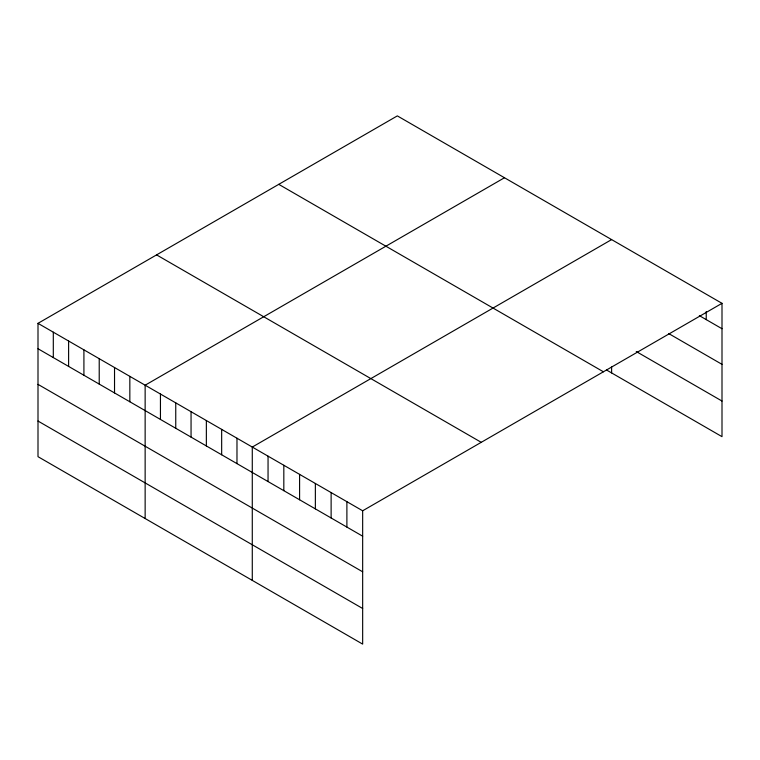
<?xml version="1.0" encoding="UTF-8"?>
<svg xmlns="http://www.w3.org/2000/svg" width="760" height="760" viewBox="0 0 760 760"><rect width="100%" height="100%" fill="white"/><g stroke="black" fill="none" stroke-linecap="round" stroke-linejoin="round"><path stroke-width="1.14" d="M722 303.326L362.662 510.786L362.662 644.109L38 456.674L38 323.342L397.337 115.89L722 303.326L722 436.658L606.508 369.977M504.478 177.745L145.141 385.206L145.141 518.529M611.61 239.6L252.282 447.06L252.282 580.383M699.333 315.637L722 328.728M668.781 333.611L722 364.344M636.253 351.528L722 401.042M278.758 184.347L603.421 371.792M156.579 254.885L481.241 442.329M38 323.342L362.662 510.786M38 348.745L362.662 536.189M38 384.36L362.662 571.805M38 421.049L362.662 608.494M706.23 311.543L706.23 319.618M611.61 366.985L611.61 372.923M346.892 501.685L346.892 527.079M331.123 492.584L331.123 517.978M315.362 483.474L315.362 508.877M299.592 474.373L299.592 499.767M283.822 465.272L283.822 490.666M268.052 456.161L268.052 481.555M236.977 438.226L236.977 463.619M221.663 429.381L221.663 454.784M206.359 420.546L206.359 445.949M191.054 411.711L191.054 437.104M175.75 402.876L175.75 428.269M160.445 394.041L160.445 419.434M129.836 376.361L129.836 401.764M114.532 367.526L114.532 392.93M99.218 358.691L99.218 384.085M83.913 349.856L83.913 375.25M68.609 341.022L68.609 366.415M53.304 332.187L53.304 357.58"/></g></svg>
